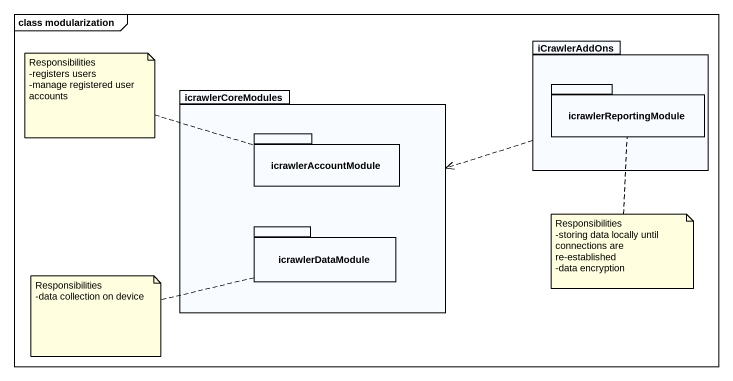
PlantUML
@startuml
mainframe class modularization
package iCrawlerAddOns {
  package icrawlerReportingModule {
  }
}
package icrawlerCoreModules {
  package icrawlerAccountModule {
  }
  package icrawlerDataModule {
  }
}
iCrawlerAddOns .left.> icrawlerCoreModules
note left of icrawlerAccountModule
  Responsibilities
  -registers users
  -manage registered user accounts
end note
note bottom of icrawlerReportingModule
  Responsibilities
  -storing data locally until connections are re-established
  -data encryption
end note
note left of icrawlerDataModule
  Responsibilities
  -data collection on device
end note
@enduml
